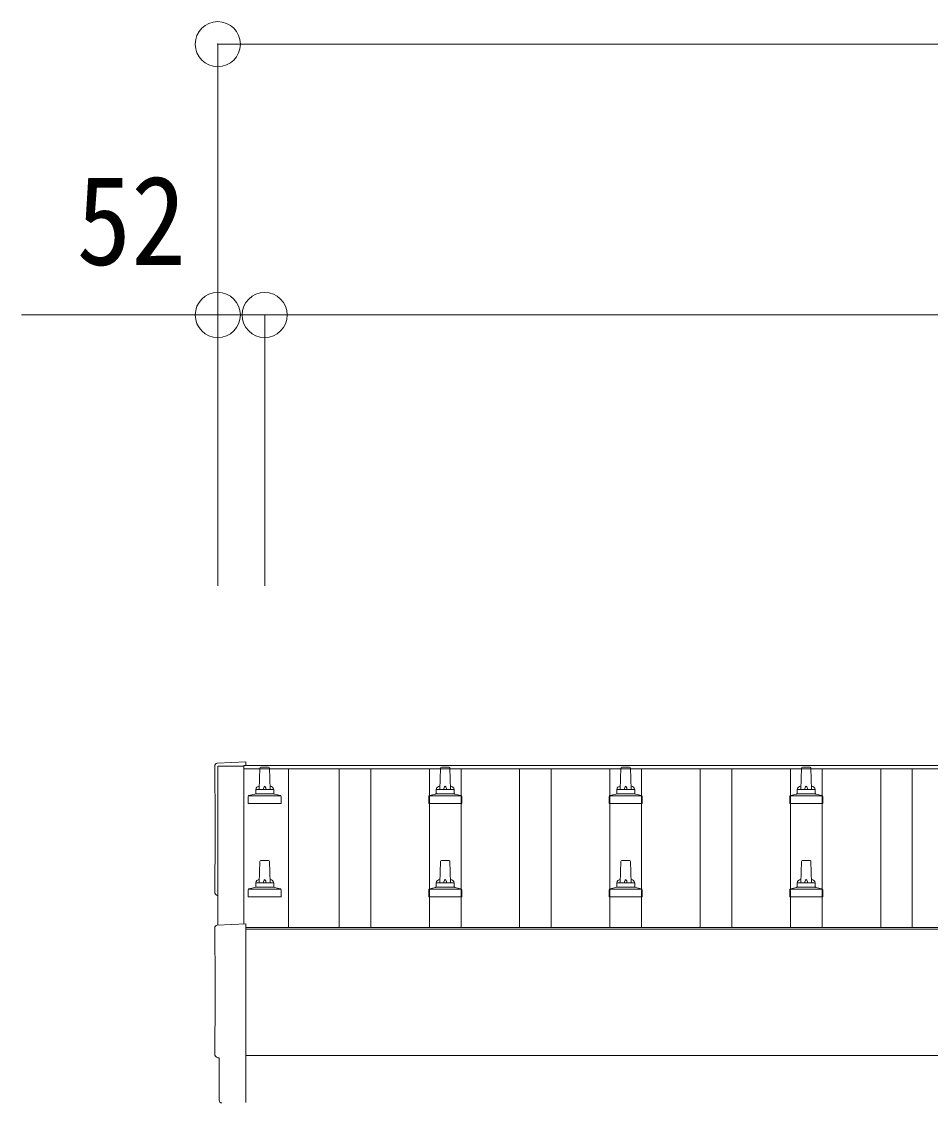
# Model space of a CAD drawing. Units: millimetres at full size, sheet at 1:50; details may follow other scales. Extents: x -14053 to 14053, y -9700 to 9700.
# Drawn here: x -11566 to -10559, y 2134 to 3329 of the extents above; entities that cross this region are included whole.
import ezdxf
from ezdxf.enums import TextEntityAlignment as Align

# ---------------------------------------------------------------- set-up
doc = ezdxf.new("R2010")
doc.units = ezdxf.units.MM
doc.header["$LTSCALE"] = 50
doc.header["$PDMODE"] = 32
doc.header["$PDSIZE"] = 50
for name, color, linetype, lineweight in [('0-2_建具', 4, 'Continuous', 9), ('0-6_手摺', 5, 'Continuous', 5), ('0-8_外構', 6, 'Continuous', 9)]:
    doc.layers.add(name, color=color, linetype=linetype, lineweight=lineweight)
doc.styles.add('ＭＳ ゴシック', font='')
doc.styles.get('ＭＳ ゴシック').set_extended_font_data('MS Gothic')

msp = doc.modelspace()

# ---------------------------------------------------------------- linework, layer by layer
at = {"layer": '0-2_建具'}
for p, q in [((-11348.15, 2328.25), (-11348.15, 2504.29)), ((-11348.15, 2504.29), (-11319.15, 2504.29)), ((-11319.15, 2505.26), (-5918.65, 2505.26)), ((-11319.15, 2505.26), (-11319.15, 2501.67)), ((-11319.15, 2504.29), (-11319.15, 2329.77)), ((-11319.15, 2501.67), (-5896.15, 2501.67)), ((-11269.65, 2501.67), (-11269.65, 2325.65)), ((-11213.65, 2325.65), (-11213.65, 2501.67)), ((-11178.65, 2325.65), (-11178.65, 2501.67)), ((-11113.65, 2325.65), (-11113.65, 2501.67)), ((-11078.65, 2325.65), (-11078.65, 2501.67)), ((-11013.65, 2325.65), (-11013.65, 2501.67)), ((-10978.65, 2325.65), (-10978.65, 2501.67)), ((-10913.65, 2325.65), (-10913.65, 2501.67)), ((-10878.65, 2325.65), (-10878.65, 2501.67)), ((-10813.65, 2325.65), (-10813.65, 2501.67)), ((-10778.65, 2325.65), (-10778.65, 2501.67)), ((-10713.65, 2325.65), (-10713.65, 2501.67)), ((-10678.65, 2325.65), (-10678.65, 2501.67)), ((-10613.65, 2325.65), (-10613.65, 2501.67)), ((-10578.65, 2325.65), (-10578.65, 2501.67)), ((-11317.15, 2325.65), (-5918.65, 2325.65)), ((-11317.15, 2323.76), (-5896.15, 2323.76)), ((-5918.65, 2183.87), (-11317.15, 2183.87))]:
    msp.add_line(p, q, dxfattribs=at)
for points in [[(-11348.72, 2507.66), (-11317.15, 2509.31), (-11317.15, 2505.26)], [(-11348.72, 2328.22), (-11317.15, 2329.87), (-11317.15, 2132.02)], [(-11346.54, 2134.37), (-11346.54, 2181.4), (-11347.14, 2181.4)]]:
    msp.add_lwpolyline(points, dxfattribs=at)
for centre, major_axis, ratio, start_param, end_param in [((-11348.56, 2504.66), (-3, 0), 0.99863, 4.7647489, 6.2979817), ((-16114.42, 2434.23), (4763.38, 0), 0.99863, 6.2686928, 6.2979817), ((-11347.14, 2365.23), (-4.41, 0), 0.99863, 6.2686928, 7.6252171), ((-11348.56, 2325.23), (-3, 0), 0.99863, 4.7647489, 6.2979817), ((-16114.42, 2254.8), (4763.38, 0), 0.99863, 6.2686928, 6.2979817), ((-11347.14, 2185.8), (-4.41, 0), 0.99863, 6.2686928, 7.8539816), ((-11343.53, 2134.38), (-2.18, -2.07), 0.9974, 5.5252311, 7.0411395)]:
    msp.add_ellipse(centre, major_axis=major_axis, ratio=ratio, start_param=start_param, end_param=end_param, dxfattribs=at)
at = {"layer": '0-6_手摺'}
for p, q in [((-11302.15, 2478.74), (-11301.42, 2502.26)), ((-11300.42, 2503.24), (-11291.87, 2503.24)), ((-11290.87, 2502.26), (-11290.15, 2478.74)), ((-11102.15, 2478.74), (-11101.42, 2502.26)), ((-11100.42, 2503.24), (-11091.87, 2503.24)), ((-11090.87, 2502.26), (-11090.15, 2478.74)), ((-10902.15, 2478.74), (-10901.42, 2502.26)), ((-10900.42, 2503.24), (-10891.87, 2503.24)), ((-10890.87, 2502.26), (-10890.15, 2478.74)), ((-10702.15, 2478.74), (-10701.42, 2502.26)), ((-10700.42, 2503.24), (-10691.87, 2503.24)), ((-10690.87, 2502.26), (-10690.15, 2478.74)), ((-11306.15, 2474.52), (-11306.15, 2478.74)), ((-11305.15, 2478.74), (-11287.15, 2478.74)), ((-11286.15, 2474.52), (-11286.15, 2478.74)), ((-11106.15, 2474.52), (-11106.15, 2478.74)), ((-11105.15, 2478.74), (-11087.15, 2478.74)), ((-11086.15, 2474.52), (-11086.15, 2478.74)), ((-10906.15, 2474.52), (-10906.15, 2478.74)), ((-10905.15, 2478.74), (-10887.15, 2478.74)), ((-10886.15, 2474.52), (-10886.15, 2478.74)), ((-10706.15, 2474.52), (-10706.15, 2478.74)), ((-10705.15, 2478.74), (-10687.15, 2478.74)), ((-10686.15, 2474.52), (-10686.15, 2478.74)), ((-11314.4, 2463.24), (-11314.4, 2470.95)), ((-11277.9, 2463.24), (-11314.4, 2463.24)), ((-11314.02, 2471.74), (-11278.28, 2471.74)), ((-11313.63, 2471.92), (-11306.91, 2473.55)), ((-11306.53, 2473.74), (-11285.77, 2473.74)), ((-11278.66, 2471.92), (-11285.38, 2473.55)), ((-11277.9, 2463.24), (-11277.9, 2470.95)), ((-11114.4, 2463.24), (-11114.4, 2470.95)), ((-11077.9, 2463.24), (-11114.4, 2463.24)), ((-11114.02, 2471.74), (-11078.28, 2471.74)), ((-11113.63, 2471.92), (-11106.91, 2473.55)), ((-11106.53, 2473.74), (-11085.77, 2473.74)), ((-11078.66, 2471.92), (-11085.38, 2473.55)), ((-11077.9, 2463.24), (-11077.9, 2470.95)), ((-10914.4, 2463.24), (-10914.4, 2470.95)), ((-10877.9, 2463.24), (-10914.4, 2463.24)), ((-10914.02, 2471.74), (-10878.28, 2471.74)), ((-10913.63, 2471.92), (-10906.91, 2473.55)), ((-10906.53, 2473.74), (-10885.77, 2473.74)), ((-10878.66, 2471.92), (-10885.38, 2473.55)), ((-10877.9, 2463.24), (-10877.9, 2470.95)), ((-10714.4, 2463.24), (-10714.4, 2470.95)), ((-10677.9, 2463.24), (-10714.4, 2463.24)), ((-10714.02, 2471.74), (-10678.28, 2471.74)), ((-10713.63, 2471.92), (-10706.91, 2473.55)), ((-10706.53, 2473.74), (-10685.77, 2473.74)), ((-10678.66, 2471.92), (-10685.38, 2473.55)), ((-10677.9, 2463.24), (-10677.9, 2470.95)), ((-11302.15, 2375.4), (-11301.42, 2398.93)), ((-11300.42, 2399.9), (-11291.87, 2399.9)), ((-11290.87, 2398.93), (-11290.15, 2375.4)), ((-11102.15, 2375.4), (-11101.42, 2398.93)), ((-11100.42, 2399.9), (-11091.87, 2399.9)), ((-11090.87, 2398.93), (-11090.15, 2375.4)), ((-10902.15, 2375.4), (-10901.42, 2398.93)), ((-10900.42, 2399.9), (-10891.87, 2399.9)), ((-10890.87, 2398.93), (-10890.15, 2375.4)), ((-10702.15, 2375.4), (-10701.42, 2398.93)), ((-10700.42, 2399.9), (-10691.87, 2399.9)), ((-10690.87, 2398.93), (-10690.15, 2375.4)), ((-11314.4, 2359.9), (-11314.4, 2367.62)), ((-11314.02, 2368.4), (-11278.28, 2368.4)), ((-11313.63, 2368.59), (-11306.91, 2370.22)), ((-11306.53, 2370.4), (-11285.77, 2370.4)), ((-11306.15, 2371.19), (-11306.15, 2375.4)), ((-11305.15, 2375.4), (-11287.15, 2375.4)), ((-11286.15, 2371.19), (-11286.15, 2375.4)), ((-11278.66, 2368.59), (-11285.38, 2370.22)), ((-11277.9, 2359.9), (-11277.9, 2367.62)), ((-11114.4, 2359.9), (-11114.4, 2367.62)), ((-11114.02, 2368.4), (-11078.28, 2368.4)), ((-11113.63, 2368.59), (-11106.91, 2370.22)), ((-11106.53, 2370.4), (-11085.77, 2370.4)), ((-11106.15, 2371.19), (-11106.15, 2375.4)), ((-11105.15, 2375.4), (-11087.15, 2375.4)), ((-11086.15, 2371.19), (-11086.15, 2375.4)), ((-11078.66, 2368.59), (-11085.38, 2370.22)), ((-11077.9, 2359.9), (-11077.9, 2367.62)), ((-10914.4, 2359.9), (-10914.4, 2367.62)), ((-10914.02, 2368.4), (-10878.28, 2368.4)), ((-10913.63, 2368.59), (-10906.91, 2370.22)), ((-10906.53, 2370.4), (-10885.77, 2370.4)), ((-10906.15, 2371.19), (-10906.15, 2375.4)), ((-10905.15, 2375.4), (-10887.15, 2375.4)), ((-10886.15, 2371.19), (-10886.15, 2375.4)), ((-10878.66, 2368.59), (-10885.38, 2370.22)), ((-10877.9, 2359.9), (-10877.9, 2367.62)), ((-10714.4, 2359.9), (-10714.4, 2367.62)), ((-10714.02, 2368.4), (-10678.28, 2368.4)), ((-10713.63, 2368.59), (-10706.91, 2370.22)), ((-10706.53, 2370.4), (-10685.77, 2370.4)), ((-10706.15, 2371.19), (-10706.15, 2375.4)), ((-10705.15, 2375.4), (-10687.15, 2375.4)), ((-10686.15, 2371.19), (-10686.15, 2375.4)), ((-10678.66, 2368.59), (-10685.38, 2370.22)), ((-10677.9, 2359.9), (-10677.9, 2367.62)), ((-11277.9, 2359.9), (-11314.4, 2359.9)), ((-11077.9, 2359.9), (-11114.4, 2359.9)), ((-10877.9, 2359.9), (-10914.4, 2359.9)), ((-10677.9, 2359.9), (-10714.4, 2359.9))]:
    msp.add_line(p, q, dxfattribs=at)
for centre, radius, start, end in [((-11300.42, 2502.24), 1, 90, 178.60509), ((-11291.87, 2502.24), 1, 1.39491, 90), ((-11100.42, 2502.24), 1, 90, 178.60509), ((-11091.87, 2502.24), 1, 1.39491, 90), ((-10900.42, 2502.24), 1, 90, 178.60509), ((-10891.87, 2502.24), 1, 1.39491, 90), ((-10700.42, 2502.24), 1, 90, 178.60509), ((-10691.87, 2502.24), 1, 1.39491, 90), ((-11307.15, 2474.52), 1, 283.62699, 0), ((-11302.06, 2478.1), 4.13, 90, 171.17633), ((-11305.15, 2477.74), 1, 90, 180), ((-11292.82, 2478.74), 4.83, 133.60282, 180), ((-11299.48, 2478.74), 4.83, 0, 46.39718), ((-11290.23, 2478.1), 4.13, 8.82367, 90), ((-11287.15, 2477.74), 1, 0, 90), ((-11285.15, 2474.52), 1, 180, 256.37301), ((-11107.15, 2474.52), 1, 283.62699, 0), ((-11102.06, 2478.1), 4.13, 90, 171.17633), ((-11105.15, 2477.74), 1, 90, 180), ((-11092.82, 2478.74), 4.83, 133.60282, 180), ((-11099.48, 2478.74), 4.83, 0, 46.39718), ((-11090.23, 2478.1), 4.13, 8.82367, 90), ((-11087.15, 2477.74), 1, 0, 90), ((-11085.15, 2474.52), 1, 180, 256.37301), ((-10907.15, 2474.52), 1, 283.62699, 0), ((-10902.06, 2478.1), 4.13, 90, 171.17633), ((-10905.15, 2477.74), 1, 90, 180), ((-10892.82, 2478.74), 4.83, 133.60282, 180), ((-10899.48, 2478.74), 4.83, 0, 46.39718), ((-10890.23, 2478.1), 4.13, 8.82367, 90), ((-10887.15, 2477.74), 1, 0, 90), ((-10885.15, 2474.52), 1, 180, 256.37301), ((-10707.15, 2474.52), 1, 283.62699, 0), ((-10702.06, 2478.1), 4.13, 90, 171.17633), ((-10705.15, 2477.74), 1, 90, 180), ((-10692.82, 2478.74), 4.83, 133.60282, 180), ((-10699.48, 2478.74), 4.83, 0, 46.39718), ((-10690.23, 2478.1), 4.13, 8.82367, 90), ((-10687.15, 2477.74), 1, 0, 90), ((-10685.15, 2474.52), 1, 180, 256.37301), ((-11313.4, 2470.95), 1, 103.62699, 180), ((-11278.9, 2470.95), 1, 0, 76.37301), ((-11113.4, 2470.95), 1, 103.62699, 180), ((-11078.9, 2470.95), 1, 0, 76.37301), ((-10913.4, 2470.95), 1, 103.62699, 180), ((-10878.9, 2470.95), 1, 0, 76.37301), ((-10713.4, 2470.95), 1, 103.62699, 180), ((-10678.9, 2470.95), 1, 0, 76.37301), ((-11300.42, 2398.9), 1, 90, 178.60509), ((-11291.87, 2398.9), 1, 1.39491, 90), ((-11100.42, 2398.9), 1, 90, 178.60509), ((-11091.87, 2398.9), 1, 1.39491, 90), ((-10900.42, 2398.9), 1, 90, 178.60509), ((-10891.87, 2398.9), 1, 1.39491, 90), ((-10700.42, 2398.9), 1, 90, 178.60509), ((-10691.87, 2398.9), 1, 1.39491, 90), ((-11302.06, 2374.77), 4.13, 90, 171.17633), ((-11292.82, 2375.4), 4.83, 133.60282, 180), ((-11299.48, 2375.4), 4.83, 0, 46.39718), ((-11290.23, 2374.77), 4.13, 8.82367, 90), ((-11102.06, 2374.77), 4.13, 90, 171.17633), ((-11092.82, 2375.4), 4.83, 133.60282, 180), ((-11099.48, 2375.4), 4.83, 0, 46.39718), ((-11090.23, 2374.77), 4.13, 8.82367, 90), ((-10902.06, 2374.77), 4.13, 90, 171.17633), ((-10892.82, 2375.4), 4.83, 133.60282, 180), ((-10899.48, 2375.4), 4.83, 0, 46.39718), ((-10890.23, 2374.77), 4.13, 8.82367, 90), ((-10702.06, 2374.77), 4.13, 90, 171.17633), ((-10692.82, 2375.4), 4.83, 133.60282, 180), ((-10699.48, 2375.4), 4.83, 0, 46.39718), ((-10690.23, 2374.77), 4.13, 8.82367, 90), ((-11313.4, 2367.62), 1, 103.62699, 180), ((-11307.15, 2371.19), 1, 283.62699, 0), ((-11305.15, 2374.4), 1, 90, 180), ((-11287.15, 2374.4), 1, 0, 90), ((-11285.15, 2371.19), 1, 180, 256.37301), ((-11278.9, 2367.62), 1, 0, 76.37301), ((-11113.4, 2367.62), 1, 103.62699, 180), ((-11107.15, 2371.19), 1, 283.62699, 0), ((-11105.15, 2374.4), 1, 90, 180), ((-11087.15, 2374.4), 1, 0, 90), ((-11085.15, 2371.19), 1, 180, 256.37301), ((-11078.9, 2367.62), 1, 0, 76.37301), ((-10913.4, 2367.62), 1, 103.62699, 180), ((-10907.15, 2371.19), 1, 283.62699, 0), ((-10905.15, 2374.4), 1, 90, 180), ((-10887.15, 2374.4), 1, 0, 90), ((-10885.15, 2371.19), 1, 180, 256.37301), ((-10878.9, 2367.62), 1, 0, 76.37301), ((-10713.4, 2367.62), 1, 103.62699, 180), ((-10707.15, 2371.19), 1, 283.62699, 0), ((-10705.15, 2374.4), 1, 90, 180), ((-10687.15, 2374.4), 1, 0, 90), ((-10685.15, 2371.19), 1, 180, 256.37301), ((-10678.9, 2367.62), 1, 0, 76.37301)]:
    msp.add_arc(centre, radius, start, end, dxfattribs=at)
at = {"layer": '0-8_外構'}
for p, q in [((-11348.15, 3304.26), (-11348.15, 2704.26)), ((-11348.15, 3004.26), (-11565.55, 3004.26)), ((-11348.15, 3004.26), (-11348.15, 2704.26)), ((-11348.15, 3004.26), (-11296.15, 3004.26)), ((-11296.15, 3004.26), (-11296.15, 2704.26)), ((-11296.15, 3004.26), (-5896.15, 3004.26))]:
    msp.add_line(p, q, dxfattribs=at)
msp.add_lwpolyline([(-11348.15, 3304.26), (-2844.15, 3304.26), (-2844.15, 2704.26)], dxfattribs=at)
for p in [(-11348.15, 3304.26), (-11348.15, 3004.26), (-11296.15, 3004.26)]:
    msp.add_point(p, dxfattribs=at)

# ---------------------------------------------------------------- texts
at = {"layer": '0-8_外構', "color": 7, "style": 'ＭＳ ゴシック', "width": 0.9}
msp.add_text('52', height=98.97, dxfattribs=at).set_placement((-11504.65, 3029.98), align=Align.BOTTOM_LEFT)

doc.saveas('drawing.dxf')
